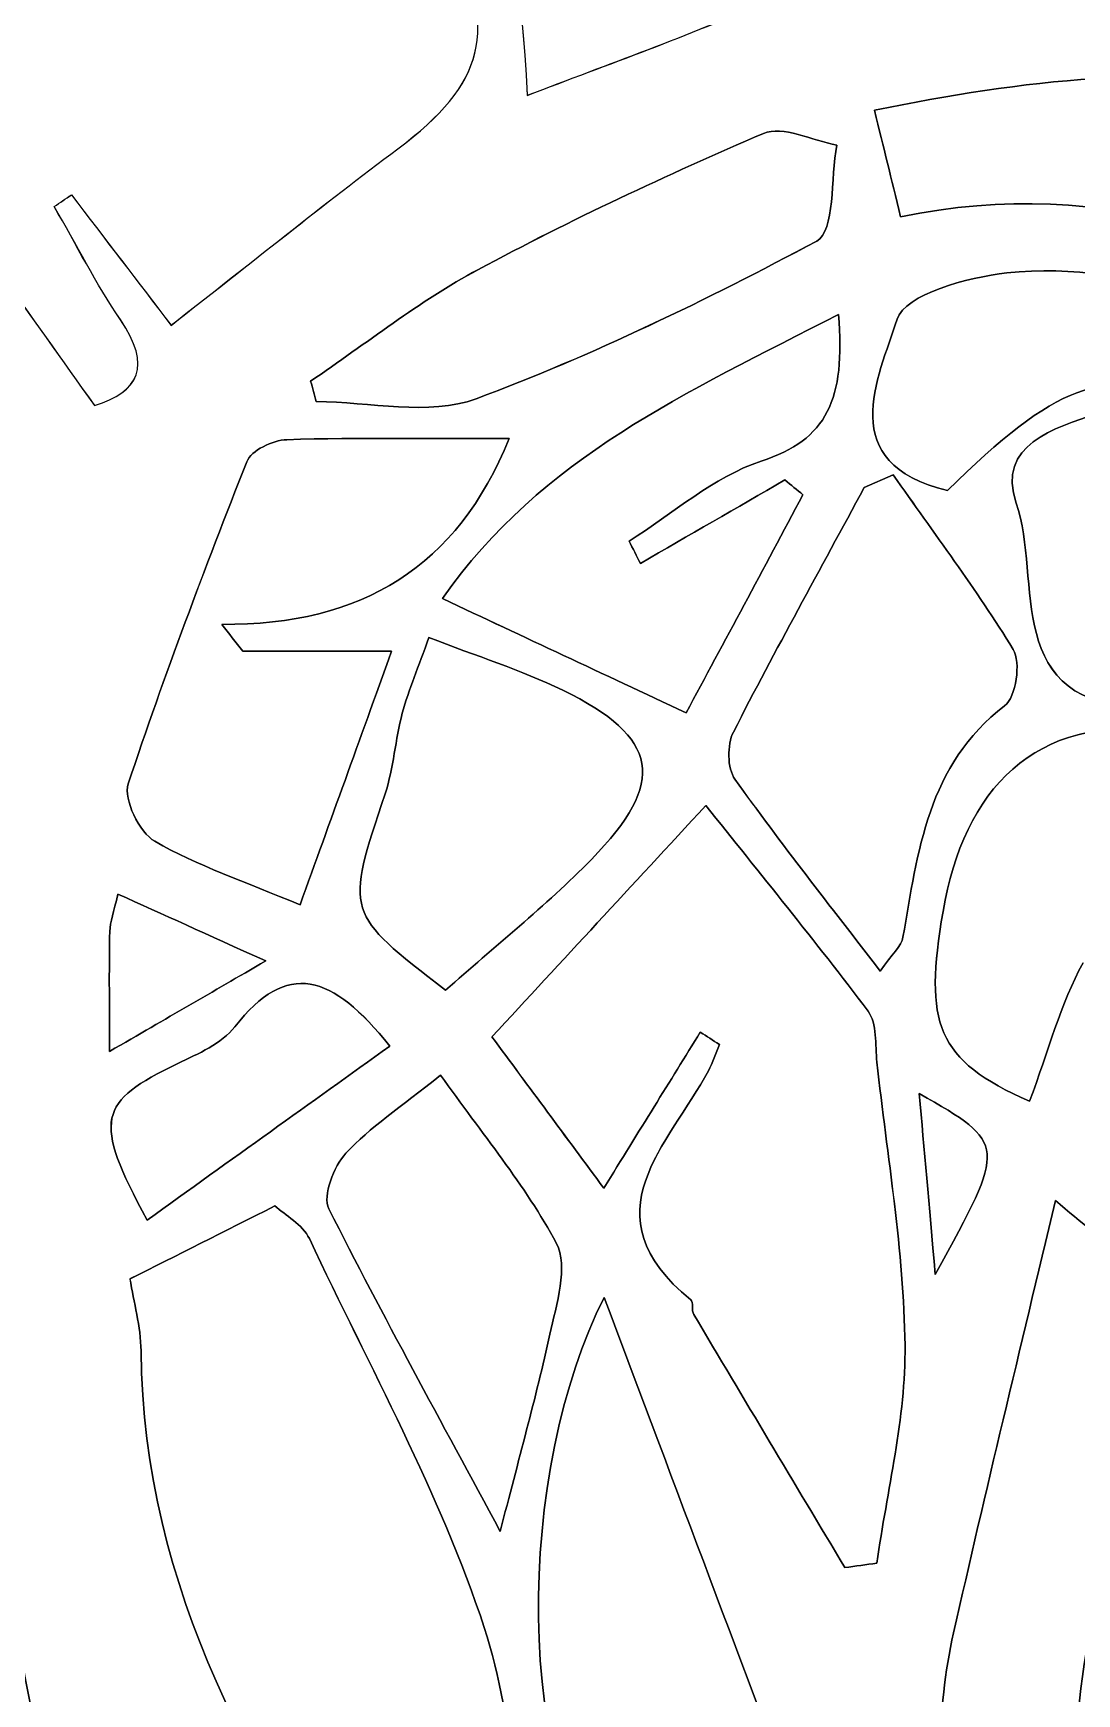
# Model space of a CAD drawing. Extents: x 105 to 524, y 66 to 486.
# Drawn here: x 282.43 to 309.59, y 361.37 to 404.59 of the extents above; entities that cross this region are included whole.
import ezdxf

# ---------------------------------------------------------------- set-up
doc = ezdxf.new("R2010")
doc.units = 0
doc.layers.add('tree', color=7, linetype='CONTINUOUS')

msp = doc.modelspace()

# ---------------------------------------------------------------- linework, layer by layer
at = {"layer": 'tree', "color": 7}
for p, q in [((305.003256, 399.80937), (305.003256, 399.80937)), ((305.003281, 399.80937), (305.003281, 399.80937)), ((303.387972, 397.269829), (303.387972, 397.269829)), ((303.387996, 397.269794), (303.387996, 397.269794)), ((289.652174, 395.53321), (289.652174, 395.53321)), ((289.652308, 395.533139), (289.652308, 395.533139)), ((304.058197, 392.761611), (304.814436, 393.090823)), ((304.058197, 392.761611), (304.814436, 393.090823)), ((304.814464, 393.090788), (304.058225, 392.761611)), ((304.814464, 393.090788), (304.058225, 392.761611)), ((304.814464, 393.090788), (304.814464, 393.090788)), ((287.885053, 388.502419), (287.885053, 388.502384)), ((287.885053, 388.502384), (291.758642, 388.502384)), ((287.885053, 388.502384), (291.758642, 388.502384)), ((291.758666, 388.502454), (287.885082, 388.502454)), ((291.758666, 388.502454), (287.885082, 388.502454)), ((293.164062, 379.686467), (293.164062, 379.686467)), ((293.164062, 379.686432), (293.164062, 379.686432)), ((284.416997, 378.088102), (284.416983, 378.088102)), ((284.417117, 378.088066), (284.417117, 378.088066)), ((293.032095, 377.47508), (293.032095, 377.47508)), ((293.032148, 377.47508), (293.032148, 377.47508)), ((308.3612, 376.794289), (308.3612, 376.794289)), ((308.361281, 376.794183), (308.361281, 376.794183)), ((297.280517, 374.532596), (297.280517, 374.532596)), ((297.280651, 374.532666), (297.280651, 374.532666)), ((309.032522, 374.211497), (309.032522, 374.211497)), ((309.032522, 374.211497), (309.032522, 374.211497)), ((285.396757, 373.700499), (285.396757, 373.700499)), ((285.396862, 373.700499), (285.396862, 373.700499)), ((305.905694, 372.285366), (305.905694, 372.285366)), ((305.905828, 372.285507), (305.905828, 372.285507))]:
    msp.add_line(p, q, dxfattribs=at)
for points in [[(104.943981, 275.896663), (104.943988, 391.738389), (198.852265, 485.646659), (314.693991, 485.646659)], [(281.764115, 415.13155), (289.442393, 416.797777), (294.760897, 414.440603), (295.289623, 402.970039)], [(281.764116, 415.131038), (289.442394, 416.797243), (294.760897, 414.44037), (295.289626, 402.969801)], [(281.764141, 415.129788), (289.442419, 416.796015), (294.760923, 414.439108), (295.289649, 402.968543)], [(291.91886, 401.579068), (294.19265, 403.281338), (294.539793, 404.610903), (293.29515, 407.317554)], [(291.918863, 401.578763), (294.192385, 403.281021), (294.539793, 404.61057), (293.295151, 407.317222)], [(291.918887, 401.577573), (294.192409, 403.279843), (294.53982, 404.609408), (293.295177, 407.316059)], [(295.289623, 402.970039), (297.433901, 403.792339), (299.487655, 404.518527), (301.470378, 405.403569)], [(295.289626, 402.969801), (297.433901, 403.791808), (299.487657, 404.518283), (301.470381, 405.40305)], [(295.289649, 402.968543), (297.433928, 403.790577), (299.487681, 404.517032), (301.470404, 405.401807)], [(315.714232, 403.048364), (311.930369, 403.837846), (308.17935, 403.360749), (304.326593, 402.580898)], [(315.714232, 403.048364), (311.930369, 403.837846), (308.17935, 403.360749), (304.326593, 402.580898)], [(304.326622, 402.580898), (308.179378, 403.360749), (311.930397, 403.837846), (315.71426, 403.048399)], [(304.326622, 402.580898), (308.179378, 403.360749), (311.930397, 403.837846), (315.71426, 403.048399)], [(304.326593, 402.580898), (304.571463, 401.578374), (304.753578, 400.831897), (305.003256, 399.80937)], [(304.326593, 402.580898), (304.571463, 401.578374), (304.753578, 400.831897), (305.003256, 399.80937)], [(305.003281, 399.80937), (304.753606, 400.831932), (304.571488, 401.57841), (304.326622, 402.580898)], [(305.003281, 399.80937), (304.753606, 400.831932), (304.571488, 401.57841), (304.326622, 402.580898)], [(279.162141, 401.922673), (280.660199, 399.542272), (282.356662, 397.286283), (284.023217, 394.896538)], [(279.162143, 401.922368), (280.6602, 399.541683), (282.356662, 397.285951), (284.02322, 394.896234)], [(279.162168, 401.921178), (280.660225, 399.540509), (282.356689, 397.284788), (284.023244, 394.895043)], [(294.005085, 398.432902), (296.422272, 399.730419), (298.916362, 400.895256), (301.436892, 401.979447)], [(294.005085, 398.432902), (296.422272, 399.730419), (298.916362, 400.895256), (301.436892, 401.979447)], [(301.436758, 401.979377), (298.916496, 400.895185), (296.422138, 399.730348), (294.005219, 398.433078)], [(301.436758, 401.979377), (298.916496, 400.895185), (296.422138, 399.730348), (294.005219, 398.433078)], [(303.342841, 401.675282), (302.700626, 401.792757), (301.936111, 402.194289), (301.436758, 401.979377)], [(303.342841, 401.675283), (302.700626, 401.792758), (301.936111, 402.194289), (301.436758, 401.979377)], [(301.436892, 401.979447), (301.935977, 402.194113), (302.700492, 401.792581), (303.34271, 401.675353)], [(301.436892, 401.979447), (301.935977, 402.194113), (302.700492, 401.792581), (303.34271, 401.675353)], [(286.02036, 396.98593), (288.093874, 398.605169), (289.979931, 400.127494), (291.91886, 401.579068)], [(286.020362, 396.985596), (288.093877, 398.604846), (289.979933, 400.127188), (291.918863, 401.578763)], [(286.020387, 396.984435), (288.093901, 398.603674), (289.979958, 400.125998), (291.918887, 401.577573)], [(303.34271, 401.675353), (303.184091, 400.814893), (303.30292, 399.436731), (302.821192, 399.178815)], [(303.34271, 401.675353), (303.184091, 400.814893), (303.30292, 399.436731), (302.821192, 399.178815)], [(302.821326, 399.178745), (303.302786, 399.436908), (303.184225, 400.814822), (303.342841, 401.675283)], [(302.821326, 399.178745), (303.302786, 399.436907), (303.184225, 400.814822), (303.342841, 401.675282)], [(305.003256, 399.80937), (310.369292, 400.907709), (315.062937, 399.281015), (319.187269, 395.801991)], [(305.003256, 399.80937), (310.369292, 400.907709), (315.062937, 399.281015), (319.187269, 395.801991)], [(319.187294, 395.801991), (315.062965, 399.281015), (310.369317, 400.907744), (305.003281, 399.80937)], [(319.187294, 395.801991), (315.062965, 399.281015), (310.369317, 400.907744), (305.003281, 399.80937)], [(282.979117, 400.076233), (283.128388, 400.177953), (283.277927, 400.279673), (283.427466, 400.381125)], [(282.979118, 400.075929), (283.128392, 400.177635), (283.277927, 400.279094), (283.427466, 400.3808)], [(282.979143, 400.074738), (283.128415, 400.176458), (283.277954, 400.277911), (283.427492, 400.37963)], [(283.427466, 400.381125), (284.295858, 399.243787), (285.164518, 398.106449), (286.02036, 396.98593)], [(283.427466, 400.3808), (284.295861, 399.243479), (285.164519, 398.106124), (286.020362, 396.985596)], [(283.427492, 400.37963), (284.295885, 399.242292), (285.164545, 398.104953), (286.020387, 396.984435)], [(284.703084, 397.132235), (284.06434, 398.070139), (283.549233, 399.091875), (282.979117, 400.076233)], [(284.702818, 397.131646), (284.064343, 398.069541), (283.548967, 399.091291), (282.979118, 400.075929)], [(284.702844, 397.130473), (284.064367, 398.068377), (283.548993, 399.090113), (282.979143, 400.074738)], [(302.821192, 399.178815), (299.953253, 397.641833), (297.003869, 396.210014), (293.958088, 395.073999)], [(302.821192, 399.178815), (299.953253, 397.641833), (297.003869, 396.210014), (293.958088, 395.073999)], [(293.958222, 395.073928), (297.003738, 396.209908), (299.953119, 397.641727), (302.821326, 399.178745)], [(293.958222, 395.073928), (297.003738, 396.209908), (299.953119, 397.641727), (302.821326, 399.178745)], [(289.652174, 395.53321), (291.097892, 396.509557), (292.475786, 397.6122), (294.005085, 398.432902)], [(289.652174, 395.53321), (291.097892, 396.509557), (292.475786, 397.6122), (294.005085, 398.432902)], [(294.005219, 398.433078), (292.47592, 397.612094), (291.098026, 396.509487), (289.652308, 395.533139)], [(294.005219, 398.433078), (292.47592, 397.612094), (291.098026, 396.509487), (289.652308, 395.533139)], [(316.848056, 395.184983), (314.109361, 397.08642), (311.259047, 398.741971), (307.767052, 398.347389)], [(316.848056, 395.184983), (314.109361, 397.08642), (311.259047, 398.741971), (307.767052, 398.347389)], [(307.767133, 398.347283), (311.259128, 398.742147), (314.109174, 397.086314), (316.847869, 395.184877)], [(307.767133, 398.347283), (311.259128, 398.742147), (314.109174, 397.086314), (316.847869, 395.184877)], [(307.767052, 398.347389), (306.741911, 398.231501), (305.123688, 397.795538), (304.914067, 397.141947)], [(307.767052, 398.347389), (306.741911, 398.231501), (305.123688, 397.795538), (304.914067, 397.141947)], [(304.914148, 397.141841), (305.123501, 397.795432), (306.741989, 398.231395), (307.767133, 398.347283)], [(304.914148, 397.141841), (305.123501, 397.795432), (306.741989, 398.231395), (307.767133, 398.347283)], [(284.023217, 394.896538), (285.184545, 395.251889), (285.526348, 395.922812), (284.703084, 397.132235)], [(284.02322, 394.896234), (285.184547, 395.251552), (285.526349, 395.9225), (284.702818, 397.131646)], [(284.023244, 394.895043), (285.184572, 395.250394), (285.526375, 395.921317), (284.702844, 397.130473)], [(303.387972, 397.269829), (299.436945, 395.223436), (295.665366, 393.569472), (293.083421, 389.873384)], [(303.387972, 397.269829), (299.436945, 395.223436), (295.665366, 393.569472), (293.083421, 389.873384)], [(293.083446, 389.873349), (295.665391, 393.569437), (299.436973, 395.223647), (303.387996, 397.269794)], [(293.083446, 389.873349), (295.665391, 393.569437), (299.436973, 395.223647), (303.387996, 397.269794)], [(301.375075, 393.449069), (303.096104, 394.010268), (303.572757, 395.05442), (303.387972, 397.269829)], [(301.375075, 393.449069), (303.096104, 394.010268), (303.572757, 395.05442), (303.387972, 397.269829)], [(303.387996, 397.269794), (303.572785, 395.054384), (303.096129, 394.010198), (301.375099, 393.449034)], [(303.387996, 397.269794), (303.572785, 395.054384), (303.096129, 394.010198), (301.375099, 393.449034)], [(306.227148, 392.6846), (303.279369, 393.408112), (304.414527, 395.582951), (304.914148, 397.141841)], [(306.227148, 392.6846), (303.279369, 393.408112), (304.414527, 395.582951), (304.914148, 397.141841)], [(304.914067, 397.141947), (304.414446, 395.583057), (303.279556, 393.408217), (306.227335, 392.684706)], [(304.914067, 397.141947), (304.414446, 395.583057), (303.279556, 393.408217), (306.227335, 392.684706)], [(312.115503, 394.874644), (310.477789, 396.002369), (308.9832, 395.428364), (306.227148, 392.6846)], [(312.115503, 394.874644), (310.477789, 396.002369), (308.9832, 395.428364), (306.227148, 392.6846)], [(306.227335, 392.684706), (308.983387, 395.428188), (310.477976, 396.002475), (312.115422, 394.874468)], [(306.227335, 392.684706), (308.983387, 395.428188), (310.477976, 396.002475), (312.115422, 394.874468)], [(289.797709, 394.998716), (289.749107, 395.176798), (289.700776, 395.355127), (289.652174, 395.53321)], [(289.797709, 394.998716), (289.749107, 395.176798), (289.700776, 395.355127), (289.652174, 395.53321)], [(289.652308, 395.533139), (289.700642, 395.355057), (289.749241, 395.176692), (289.797575, 394.998646)], [(289.652308, 395.533139), (289.700642, 395.355057), (289.749241, 395.176693), (289.797575, 394.998646)], [(289.797575, 394.998646), (291.19389, 394.998646), (292.732538, 394.616834), (293.958222, 395.073928)], [(289.797575, 394.998646), (291.19389, 394.998646), (292.732538, 394.616834), (293.958222, 395.073928)], [(293.958088, 395.073999), (292.732672, 394.616658), (291.193756, 394.998716), (289.797709, 394.998716)], [(293.958088, 395.073999), (292.732672, 394.616658), (291.193756, 394.998716), (289.797709, 394.998716)], [(308.014938, 392.354894), (307.484343, 393.884961), (309.016315, 394.311858), (310.119695, 394.692293)], [(308.014938, 392.354894), (307.484343, 393.884961), (309.016315, 394.311858), (310.119695, 394.692293)], [(310.119617, 394.692399), (309.016234, 394.311681), (307.48453, 393.885067), (308.014857, 392.354717)], [(310.119617, 394.692399), (309.016234, 394.311681), (307.48453, 393.885067), (308.014857, 392.354717)], [(287.341402, 389.203812), (290.994684, 389.171356), (293.469014, 390.711443), (294.815666, 394.035915)], [(287.341402, 389.203812), (290.994684, 389.171356), (293.469014, 390.711443), (294.815666, 394.035915)], [(294.815906, 394.03588), (293.468989, 390.711443), (290.994659, 389.171215), (287.341642, 389.203777)], [(294.815906, 394.03588), (293.468989, 390.711443), (290.994659, 389.171215), (287.341642, 389.203777)], [(287.987863, 393.433794), (288.102686, 393.726141), (288.66773, 393.998485), (289.031962, 394.009421)], [(287.987863, 393.433794), (288.102686, 393.726141), (288.66773, 393.998485), (289.031962, 394.009421)], [(289.03199, 394.009457), (288.667754, 393.998521), (288.102714, 393.726211), (287.987888, 393.433864)], [(289.03199, 394.009457), (288.667754, 393.998521), (288.102714, 393.726211), (287.987888, 393.433864)], [(289.031962, 394.009421), (290.934574, 394.066289), (292.83986, 394.03588), (294.815906, 394.03588)], [(289.031962, 394.009421), (290.934574, 394.066289), (292.83986, 394.03588), (294.815906, 394.03588)], [(294.815666, 394.035915), (292.839884, 394.035915), (290.934602, 394.066254), (289.03199, 394.009457)], [(294.815666, 394.035915), (292.839884, 394.035915), (290.934602, 394.066254), (289.03199, 394.009457)], [(284.905764, 385.051124), (285.843317, 387.87578), (286.899435, 390.662548), (287.987863, 393.433794)], [(284.905764, 385.051124), (285.843317, 387.87578), (286.899435, 390.662548), (287.987863, 393.433794)], [(287.987888, 393.433864), (286.899195, 390.662583), (285.843345, 387.875851), (284.905789, 385.051194)], [(287.987888, 393.433864), (286.899195, 390.662583), (285.843345, 387.875851), (284.905789, 385.051194)], [(297.939957, 391.368492), (299.078586, 392.082126), (300.13577, 393.044856), (301.375075, 393.449069)], [(297.939957, 391.368492), (299.078586, 392.082126), (300.13577, 393.044856), (301.375075, 393.449069)], [(301.375099, 393.449034), (300.135798, 393.044821), (299.078611, 392.082091), (297.939982, 391.368456)], [(301.375099, 393.449034), (300.135798, 393.044821), (299.078611, 392.082091), (297.939982, 391.368456)], [(301.995124, 392.960225), (300.740868, 392.237242), (299.486345, 391.514012), (298.231825, 390.790748)], [(301.995124, 392.960225), (300.740868, 392.237242), (299.486345, 391.514012), (298.231825, 390.790748)], [(298.231849, 390.790677), (299.486373, 391.513942), (300.740897, 392.237207), (301.995152, 392.960437)], [(298.231849, 390.790677), (299.486373, 391.513942), (300.740897, 392.237207), (301.995152, 392.960437)], [(302.464036, 392.575239), (302.307823, 392.70365), (302.151605, 392.832096), (301.995124, 392.960225)], [(302.464036, 392.575239), (302.307823, 392.70365), (302.151605, 392.832096), (301.995124, 392.960225)], [(301.995152, 392.960437), (302.151634, 392.832026), (302.307847, 392.703614), (302.464061, 392.57545)], [(301.995152, 392.960437), (302.151634, 392.832026), (302.307847, 392.703614), (302.464061, 392.57545)], [(304.814436, 393.090823), (305.868416, 391.586367), (306.974469, 390.113696), (307.934723, 388.551596)], [(304.814436, 393.090823), (305.868416, 391.586367), (306.974469, 390.113696), (307.934723, 388.551596)], [(307.93448, 388.551561), (306.974498, 390.113696), (305.868444, 391.586332), (304.814464, 393.090788)], [(307.93448, 388.551561), (306.974498, 390.113696), (305.868444, 391.586332), (304.814464, 393.090788)], [(299.424393, 386.900032), (300.411617, 388.743261), (301.437827, 390.659408), (302.464036, 392.575239)], [(299.424393, 386.900032), (300.411617, 388.743261), (301.437827, 390.659408), (302.464036, 392.575239)], [(302.464061, 392.57545), (301.437851, 390.659338), (300.411642, 388.743225), (299.424422, 386.899997)], [(302.464061, 392.57545), (301.437851, 390.659338), (300.411642, 388.743225), (299.424422, 386.899997)], [(300.654325, 386.400534), (301.748359, 388.541472), (302.915295, 390.645544), (304.058197, 392.761611)], [(300.654325, 386.400534), (301.748359, 388.541472), (302.915295, 390.645544), (304.058197, 392.761611)], [(304.058225, 392.761611), (302.915324, 390.645509), (301.748388, 388.541683), (300.65435, 386.400499)], [(304.058225, 392.761611), (302.915324, 390.645509), (301.748388, 388.541683), (300.65435, 386.400499)], [(311.410533, 387.02996), (307.591689, 387.07187), (308.702816, 390.369601), (308.014938, 392.354894)], [(311.410533, 387.02996), (307.591689, 387.07187), (308.702816, 390.369601), (308.014938, 392.354894)], [(308.014857, 392.354717), (308.703003, 390.369707), (307.591876, 387.071976), (311.410456, 387.030066)], [(308.014857, 392.354717), (308.703003, 390.369707), (307.591876, 387.071976), (311.410456, 387.030066)], [(298.231825, 390.790748), (298.134624, 390.983223), (298.037423, 391.176016), (297.939957, 391.368492)], [(298.231825, 390.790748), (298.134624, 390.983223), (298.037423, 391.176016), (297.939957, 391.368492)], [(297.939982, 391.368456), (298.037451, 391.175946), (298.134648, 390.98347), (298.231849, 390.790677)], [(297.939982, 391.368456), (298.037451, 391.175946), (298.134648, 390.98347), (298.231849, 390.790677)], [(293.083421, 389.873384), (295.234907, 388.864475), (297.221102, 387.933001), (299.424393, 386.900032)], [(293.083421, 389.873384), (295.234907, 388.864475), (297.221102, 387.933001), (299.424393, 386.900032)], [(299.424422, 386.899997), (297.22113, 387.933212), (295.234935, 388.86444), (293.083446, 389.873349)], [(299.424422, 386.899997), (297.22113, 387.933212), (295.234935, 388.86444), (293.083446, 389.873349)], [(287.885082, 388.502454), (287.703764, 388.736346), (287.522715, 388.96992), (287.341402, 389.203812)], [(287.885082, 388.502454), (287.703764, 388.736346), (287.522715, 388.96992), (287.341402, 389.203812)], [(287.341642, 389.203777), (287.522691, 388.96992), (287.704004, 388.736311), (287.885053, 388.502419)], [(287.341642, 389.203777), (287.522691, 388.96992), (287.704004, 388.736311), (287.885053, 388.502419)], [(291.758642, 388.502384), (290.90093, 386.126284), (290.177534, 384.122859), (289.376704, 381.90424)], [(291.758642, 388.502384), (290.90093, 386.126284), (290.177534, 384.122859), (289.376704, 381.90424)], [(289.376728, 381.904275), (290.177562, 384.122895), (290.900954, 386.126073), (291.758666, 388.502454)], [(289.376728, 381.904275), (290.177562, 384.122895), (290.900954, 386.126073), (291.758666, 388.502454)], [(292.729334, 388.859148), (292.456694, 388.097183), (292.203544, 387.507692), (292.037985, 386.894705)], [(292.729334, 388.859148), (292.456694, 388.097183), (292.203544, 387.507692), (292.037985, 386.894705)], [(292.037985, 386.894634), (292.203544, 387.507903), (292.456694, 388.097113), (292.729334, 388.859078)], [(292.037985, 386.894634), (292.203544, 387.507903), (292.456694, 388.097113), (292.729334, 388.859078)], [(296.21118, 387.490335), (295.126759, 388.017879), (293.962226, 388.380711), (292.729334, 388.859148)], [(296.21118, 387.490335), (295.126759, 388.017879), (293.962226, 388.380711), (292.729334, 388.859148)], [(292.729334, 388.859078), (293.962226, 388.380923), (295.126759, 388.017844), (296.21118, 387.490264)], [(292.729334, 388.859078), (293.962226, 388.380923), (295.126759, 388.017844), (296.21118, 387.490264)], [(307.934723, 388.551596), (308.141137, 388.215752), (308.007889, 387.311477), (307.712283, 387.084817)], [(307.934723, 388.551596), (308.141137, 388.215752), (308.007889, 387.311477), (307.712283, 387.084817)], [(307.712311, 387.084782), (308.007914, 387.311441), (308.141165, 388.215717), (307.93448, 388.551561)], [(307.712311, 387.084782), (308.007914, 387.311441), (308.141165, 388.215717), (307.93448, 388.551561)], [(296.957006, 383.085411), (298.937327, 385.103511), (298.726638, 386.266761), (296.21118, 387.490335)], [(296.957006, 383.085411), (298.937327, 385.103511), (298.726638, 386.266761), (296.21118, 387.490335)], [(296.21118, 387.490264), (298.726638, 386.26669), (298.937327, 385.103476), (296.957006, 383.085375)], [(296.21118, 387.490264), (298.726638, 386.26669), (298.937327, 385.103476), (296.957006, 383.085375)], [(292.037985, 386.894705), (291.851595, 386.205342), (291.815277, 385.471141), (291.590702, 384.797547)], [(292.037985, 386.894705), (291.851595, 386.205342), (291.815277, 385.471141), (291.590702, 384.797547)], [(291.590702, 384.797512), (291.815277, 385.471106), (291.851595, 386.205307), (292.037985, 386.894634)], [(291.590702, 384.797512), (291.815277, 385.471106), (291.851595, 386.205307), (292.037985, 386.894634)], [(307.712283, 387.084817), (305.69885, 385.540321), (305.455316, 383.2854), (305.066248, 381.061983)], [(307.712283, 387.084817), (305.69885, 385.540321), (305.455316, 383.2854), (305.066248, 381.061983)], [(305.066277, 381.061948), (305.455345, 383.285365), (305.69861, 385.540285), (307.712311, 387.084782)], [(305.066277, 381.061948), (305.455345, 383.285365), (305.69861, 385.540285), (307.712311, 387.084782)], [(311.861475, 386.418949), (308.494183, 386.890683), (306.644978, 384.893397), (306.108241, 381.733143)], [(311.861475, 386.418949), (308.494183, 386.890683), (306.644978, 384.893397), (306.108241, 381.733143)], [(306.108319, 381.733319), (306.644791, 384.893573), (308.494264, 386.89086), (311.861288, 386.418843)], [(306.108319, 381.733319), (306.644791, 384.893573), (308.494264, 386.89086), (311.861288, 386.418843)], [(300.69331, 385.172444), (300.490364, 385.456218), (300.486625, 386.072415), (300.654325, 386.400534)], [(300.69331, 385.172444), (300.490364, 385.456218), (300.486625, 386.072415), (300.654325, 386.400534)], [(300.65435, 386.400499), (300.486653, 386.07238), (300.490393, 385.456465), (300.69307, 385.172409)], [(300.65435, 386.400499), (300.486653, 386.07238), (300.490393, 385.456465), (300.69307, 385.172409)], [(285.597113, 383.557639), (285.193624, 383.789379), (284.774114, 384.654954), (284.905764, 385.051124)], [(285.597113, 383.557639), (285.193624, 383.789379), (284.774114, 384.654954), (284.905764, 385.051124)], [(284.905789, 385.051194), (284.774143, 384.654989), (285.193652, 383.789449), (285.597138, 383.557709)], [(284.905789, 385.051194), (284.774143, 384.654989), (285.193652, 383.789449), (285.597138, 383.557709)], [(300.69307, 385.172409), (301.891248, 383.495762), (303.171673, 381.878134), (304.46919, 380.181979)], [(300.69307, 385.172409), (301.891248, 383.495762), (303.171673, 381.878134), (304.46919, 380.181979)], [(304.469161, 380.182014), (303.171648, 381.878134), (301.891224, 383.495797), (300.69331, 385.172444)], [(304.469161, 380.182014), (303.171648, 381.878134), (301.891224, 383.495797), (300.69331, 385.172444)], [(291.590702, 384.797547), (290.554879, 381.691233), (290.539392, 381.696313), (293.164062, 379.686467)], [(291.590702, 384.797547), (290.554879, 381.691233), (290.539392, 381.696313), (293.164062, 379.686467)], [(293.164062, 379.686432), (290.539392, 381.696242), (290.554879, 381.691197), (291.590702, 384.797512)], [(293.164062, 379.686432), (290.539392, 381.696242), (290.554879, 381.691197), (291.590702, 384.797512)], [(299.936831, 384.489466), (297.984284, 382.378197), (296.21038, 380.460462), (294.369451, 378.470125)], [(299.936831, 384.489466), (297.984284, 382.378197), (296.21038, 380.460462), (294.369451, 378.470125)], [(294.369585, 378.470019), (296.210514, 380.460391), (297.98415, 382.378091), (299.936965, 384.489396)], [(294.369585, 378.470019), (296.210514, 380.460391), (297.98415, 382.378091), (299.936965, 384.489396)], [(304.156759, 379.138356), (302.785276, 380.962112), (301.338223, 382.728999), (299.936831, 384.489466)], [(304.156759, 379.138356), (302.785276, 380.962112), (301.338223, 382.728999), (299.936831, 384.489466)], [(299.936965, 384.489396), (301.338089, 382.728929), (302.785141, 380.962041), (304.156893, 379.138568)], [(299.936965, 384.489396), (301.338089, 382.728929), (302.785141, 380.962041), (304.156893, 379.138568)], [(289.376704, 381.90424), (287.929916, 382.515075), (286.699692, 382.925179), (285.597113, 383.557639)], [(289.376704, 381.90424), (287.929916, 382.515075), (286.699692, 382.925179), (285.597113, 383.557639)], [(285.597138, 383.557709), (286.699452, 382.925214), (287.929676, 382.515145), (289.376728, 381.904275)], [(285.597138, 383.557709), (286.699452, 382.925214), (287.929676, 382.515145), (289.376728, 381.904275)], [(293.164062, 379.686467), (294.421525, 380.803785), (295.76497, 381.870373), (296.957006, 383.085411)], [(293.164062, 379.686467), (294.421525, 380.803785), (295.76497, 381.870373), (296.957006, 383.085411)], [(296.957006, 383.085375), (295.76497, 381.870338), (294.421525, 380.80375), (293.164062, 379.686432)], [(296.957006, 383.085375), (295.76497, 381.870338), (294.421525, 380.80375), (293.164062, 379.686432)], [(284.636351, 382.185157), (284.52874, 381.709648), (284.43047, 381.462986), (284.424596, 381.214136)], [(284.636351, 382.185157), (284.52874, 381.709648), (284.43047, 381.462986), (284.424596, 381.214136)], [(284.424744, 381.214171), (284.430636, 381.462986), (284.528884, 381.709683), (284.636235, 382.185192)], [(284.424744, 381.214171), (284.430636, 381.462986), (284.528884, 381.709683), (284.636235, 382.185192)], [(284.636235, 382.185192), (285.820792, 381.649358), (286.911623, 381.155716), (288.482049, 380.445539)], [(284.636235, 382.185192), (285.820792, 381.649358), (286.911623, 381.155716), (288.482049, 380.445539)], [(288.481901, 380.445504), (286.911743, 381.155928), (285.820912, 381.649323), (284.636351, 382.185157)], [(288.481901, 380.445504), (286.911743, 381.155928), (285.820912, 381.649323), (284.636351, 382.185157)], [(306.108241, 381.733143), (305.614229, 378.823079), (305.913839, 377.863806), (308.3612, 376.794289)], [(306.108241, 381.733143), (305.614229, 378.823079), (305.913839, 377.863806), (308.3612, 376.794289)], [(308.361281, 376.794183), (305.913652, 377.863947), (305.61431, 378.822973), (306.108319, 381.733319)], [(308.361281, 376.794183), (305.913652, 377.863947), (305.61431, 378.822973), (306.108319, 381.733319)], [(284.424596, 381.214136), (284.404558, 380.363554), (284.417117, 379.511877), (284.417117, 378.088066)], [(284.424596, 381.214136), (284.404558, 380.363554), (284.417117, 379.511877), (284.417117, 378.088066)], [(284.416983, 378.088102), (284.416983, 379.511913), (284.404707, 380.363554), (284.424744, 381.214171)], [(284.416983, 378.088102), (284.416983, 379.511913), (284.404707, 380.363554), (284.424744, 381.214171)], [(305.066248, 381.061983), (305.025125, 380.826504), (304.779454, 380.626796), (304.469161, 380.182014)], [(305.066248, 381.061983), (305.025125, 380.826504), (304.779454, 380.626796), (304.469161, 380.182014)], [(304.46919, 380.181979), (304.779214, 380.626796), (305.025153, 380.826504), (305.066277, 381.061948)], [(304.46919, 380.181979), (304.779214, 380.626796), (305.025153, 380.826504), (305.066277, 381.061948)], [(288.482049, 380.445539), (287.033391, 379.605328), (285.958583, 378.981935), (284.416997, 378.088102)], [(288.482049, 380.445539), (287.033391, 379.605328), (285.958583, 378.981935), (284.416997, 378.088102)], [(284.417117, 378.088066), (285.958435, 378.981899), (287.033243, 379.605328), (288.481901, 380.445504)], [(284.417117, 378.088066), (285.958435, 378.981899), (287.033243, 379.605328), (288.481901, 380.445504)], [(287.679892, 378.732027), (289.032149, 380.470586), (290.219112, 380.113646), (291.710495, 378.226355)], [(287.679892, 378.732027), (289.032149, 380.470586), (290.219112, 380.113646), (291.710495, 378.226355)], [(291.710332, 378.226355), (290.218954, 380.113646), (289.032255, 380.470586), (287.679998, 378.732027)], [(291.710332, 378.226355), (290.218954, 380.113646), (289.032255, 380.470586), (287.679998, 378.732027)], [(308.3612, 376.794289), (308.856814, 378.104082), (309.163371, 379.328997), (309.752446, 380.398267)], [(308.3612, 376.794289), (308.856814, 378.104083), (309.163371, 379.328998), (309.752446, 380.398267)], [(309.752259, 380.398408), (309.163184, 379.328892), (308.856895, 378.103977), (308.361281, 376.794183)], [(309.752259, 380.398408), (309.163184, 379.328892), (308.856895, 378.103977), (308.361281, 376.794183)], [(304.387476, 377.812265), (304.338344, 378.262409), (304.397354, 378.818775), (304.156759, 379.138356)], [(304.387476, 377.812265), (304.338344, 378.262409), (304.397354, 378.818775), (304.156759, 379.138356)], [(304.156893, 379.138568), (304.397223, 378.818704), (304.33821, 378.262586), (304.387342, 377.812194)], [(304.156893, 379.138568), (304.397223, 378.818704), (304.33821, 378.262586), (304.387342, 377.812194)], [(286.195721, 377.775964), (286.725783, 378.031728), (287.338089, 378.292572), (287.679892, 378.732027)], [(286.195721, 377.775964), (286.725783, 378.031728), (287.338089, 378.292572), (287.679892, 378.732027)], [(287.679998, 378.732027), (287.338195, 378.292572), (286.725889, 378.031728), (286.195826, 377.775964)], [(287.679998, 378.732027), (287.338195, 378.292572), (286.725889, 378.031728), (286.195826, 377.775964)], [(299.791967, 378.591233), (299.00208, 377.314813), (298.212196, 376.038357), (297.280517, 374.532596)], [(299.791967, 378.591233), (299.00208, 377.314813), (298.212196, 376.038357), (297.280517, 374.532596)], [(297.280651, 374.532666), (298.21233, 376.038181), (299.001949, 377.314636), (299.791833, 378.591057)], [(297.280651, 374.532666), (298.21233, 376.038181), (299.001949, 377.314636), (299.791833, 378.591057)], [(299.791833, 378.591057), (299.957127, 378.484518), (300.122421, 378.378014), (300.287715, 378.271229)], [(299.791833, 378.591057), (299.957127, 378.484518), (300.122421, 378.378014), (300.287715, 378.271229)], [(300.287845, 378.271123), (300.122555, 378.377909), (299.957261, 378.484447), (299.791967, 378.591233)], [(300.287845, 378.271123), (300.122555, 378.377909), (299.957261, 378.484447), (299.791967, 378.591233)], [(291.710495, 378.226355), (289.64339, 376.744618), (287.604323, 375.282883), (285.396757, 373.700499)], [(291.710495, 378.226355), (289.64339, 376.744618), (287.604323, 375.282883), (285.396757, 373.700499)], [(285.396862, 373.700499), (287.604161, 375.282883), (289.643227, 376.744618), (291.710332, 378.226355)], [(285.396862, 373.700499), (287.604161, 375.282883), (289.643227, 376.744618), (291.710332, 378.226355)], [(294.369451, 378.470125), (295.331039, 377.169398), (296.295297, 375.865178), (297.280651, 374.532666)], [(294.369451, 378.470125), (295.331039, 377.169398), (296.295297, 375.865178), (297.280651, 374.532666)], [(297.280517, 374.532596), (296.295163, 375.865355), (295.331173, 377.169574), (294.369585, 378.470019)], [(297.280517, 374.532596), (296.295163, 375.865355), (295.331173, 377.169574), (294.369585, 378.470019)], [(300.287715, 378.271229), (300.193449, 378.040794), (300.118949, 377.799741), (300.001721, 377.581336)], [(300.287715, 378.271229), (300.193449, 378.040794), (300.118949, 377.799741), (300.001721, 377.581336)], [(300.001855, 377.581266), (300.118815, 377.799635), (300.193583, 378.040724), (300.287845, 378.271123)], [(300.001855, 377.581266), (300.118815, 377.799635), (300.193583, 378.040724), (300.287845, 378.271123)], [(285.396757, 373.700499), (283.97774, 376.337195), (284.11019, 376.769454), (286.195721, 377.775964)], [(285.396757, 373.700499), (283.97774, 376.337195), (284.11019, 376.769454), (286.195721, 377.775964)], [(286.195826, 377.775964), (284.110296, 376.769454), (283.977849, 376.337195), (285.396862, 373.700499)], [(286.195826, 377.775964), (284.110296, 376.769454), (283.977849, 376.337195), (285.396862, 373.700499)], [(304.387342, 377.812194), (304.65571, 375.355697), (305.090174, 372.90054), (305.119814, 370.440867)], [(304.387342, 377.812194), (304.65571, 375.355697), (305.090174, 372.90054), (305.119814, 370.440867)], [(305.119948, 370.440656), (305.090033, 372.90061), (304.655844, 375.355767), (304.387476, 377.812265)], [(305.119948, 370.440656), (305.090033, 372.90061), (304.655844, 375.355767), (304.387476, 377.812265)], [(290.571382, 375.442268), (291.187431, 376.110535), (291.973575, 376.622345), (293.032095, 377.47508)], [(290.571382, 375.442268), (291.187431, 376.110535), (291.973575, 376.622345), (293.032095, 377.47508)], [(293.032148, 377.47508), (291.973628, 376.622345), (291.187484, 376.110535), (290.571435, 375.442268)], [(293.032148, 377.47508), (291.973628, 376.622345), (291.187484, 376.110535), (290.571435, 375.442268)], [(293.032095, 377.47508), (294.105838, 375.95997), (295.236992, 374.611971), (296.049305, 373.09365)], [(293.032095, 377.47508), (294.105838, 375.95997), (295.236992, 374.611971), (296.049305, 373.09365)], [(296.049358, 373.09365), (295.236777, 374.611971), (294.105891, 375.95997), (293.032148, 377.47508)], [(296.049358, 373.09365), (295.236777, 374.611971), (294.105891, 375.95997), (293.032148, 377.47508)], [(299.543357, 371.627859), (296.816145, 373.839775), (298.974577, 375.664589), (300.001855, 377.581266)], [(299.543357, 371.627859), (296.816145, 373.839775), (298.974577, 375.664589), (300.001855, 377.581266)], [(300.001721, 377.581336), (298.974711, 375.664695), (296.816279, 373.839881), (299.543223, 371.627647)], [(300.001721, 377.581336), (298.974711, 375.664695), (296.816279, 373.839881), (299.543223, 371.627647)], [(305.905694, 372.285366), (305.738798, 374.171845), (305.619968, 375.513177), (305.48859, 376.997313)], [(305.48859, 376.997313), (307.773592, 375.686708), (307.773592, 375.686708), (305.905694, 372.285366)], [(305.905694, 372.285366), (305.738798, 374.171845), (305.619968, 375.513177), (305.48859, 376.997313)], [(305.48859, 376.997313), (307.773592, 375.686708), (307.773592, 375.686708), (305.905694, 372.285366)], [(305.905828, 372.285507), (307.773462, 375.686849), (307.773462, 375.686849), (305.488721, 376.997172)], [(305.488721, 376.997172), (305.620102, 375.513318), (305.738668, 374.171739), (305.905828, 372.285507)], [(305.905828, 372.285507), (307.773462, 375.686849), (307.773462, 375.686849), (305.488721, 376.997172)], [(305.488721, 376.997172), (305.620102, 375.513318), (305.738668, 374.171739), (305.905828, 372.285507)], [(290.125436, 373.997643), (289.956674, 374.333523), (290.252545, 375.096828), (290.571382, 375.442268)], [(290.125436, 373.997643), (289.956674, 374.333523), (290.252545, 375.096828), (290.571382, 375.442268)], [(290.571435, 375.442268), (290.252598, 375.096828), (289.956727, 374.333523), (290.125492, 373.997643)], [(290.571435, 375.442268), (290.252598, 375.096828), (289.956727, 374.333523), (290.125492, 373.997643)], [(306.383284, 362.957181), (307.214559, 366.645014), (308.110188, 370.318136), (309.032522, 374.211497)], [(306.383284, 362.957181), (307.214559, 366.645014), (308.110188, 370.318136), (309.032522, 374.211497)], [(309.032522, 374.211497), (308.110188, 370.318136), (307.214559, 366.645014), (306.383284, 362.957181)], [(309.032522, 374.211497), (308.110188, 370.318136), (307.214559, 366.645014), (306.383284, 362.957181)], [(309.032522, 374.211497), (310.393323, 373.054139), (311.525278, 372.232626), (312.455892, 371.225057)], [(309.032522, 374.211497), (310.393323, 373.054139), (311.525278, 372.232626), (312.455892, 371.225057)], [(312.455892, 371.225057), (311.525278, 372.232626), (310.393323, 373.054139), (309.032522, 374.211497)], [(312.455892, 371.225057), (311.525278, 372.232626), (310.393323, 373.054139), (309.032522, 374.211497)], [(288.7241, 374.07028), (287.388667, 373.396933), (286.177937, 372.78691), (284.951184, 372.168561)], [(288.7241, 374.07028), (287.388667, 373.396933), (286.177937, 372.78691), (284.951184, 372.168561)], [(284.951212, 372.16842), (286.177962, 372.786769), (287.388692, 373.397074), (288.724125, 374.070139)], [(284.951212, 372.16842), (286.177962, 372.786769), (287.388692, 373.397074), (288.724125, 374.070139)], [(289.618127, 373.218604), (289.443488, 373.589444), (288.987128, 373.827851), (288.7241, 374.07028)], [(289.618127, 373.218604), (289.443488, 373.589444), (288.987128, 373.827851), (288.7241, 374.07028)], [(288.724125, 374.070139), (288.987156, 373.827992), (289.443513, 373.589585), (289.618155, 373.218463)], [(288.724125, 374.070139), (288.987156, 373.827992), (289.443513, 373.589585), (289.618155, 373.218463)], [(294.585429, 365.600827), (293.05346, 368.449507), (291.534039, 371.195953), (290.125436, 373.997643)], [(294.585429, 365.600827), (293.05346, 368.449507), (291.534039, 371.195953), (290.125436, 373.997643)], [(290.125492, 373.997643), (291.534092, 371.195953), (293.053512, 368.449507), (294.585482, 365.600827)], [(290.125492, 373.997643), (291.534092, 371.195953), (293.053512, 368.449507), (294.585482, 365.600827)], [(294.170513, 363.099491), (293.013991, 366.592944), (291.19576, 369.869332), (289.618127, 373.218604)], [(294.170513, 363.099491), (293.013991, 366.592944), (291.19576, 369.869332), (289.618127, 373.218604)], [(289.618155, 373.218463), (291.195788, 369.869473), (293.014019, 366.592802), (294.170541, 363.09935)], [(289.618155, 373.218463), (291.195788, 369.869473), (293.014019, 366.592802), (294.170541, 363.09935)], [(296.049305, 373.09365), (296.366276, 372.501478), (296.048599, 371.508055), (295.877068, 370.728734)], [(296.049305, 373.09365), (296.366276, 372.501478), (296.048599, 371.508055), (295.877068, 370.728734)], [(295.877125, 370.728734), (296.048292, 371.508055), (296.366329, 372.501478), (296.049358, 373.09365)], [(295.877125, 370.728734), (296.048292, 371.508055), (296.366329, 372.501478), (296.049358, 373.09365)], [(284.951184, 372.168561), (285.046783, 371.570003), (285.231304, 370.933521), (285.237446, 370.29517)], [(284.951184, 372.168561), (285.046783, 371.570003), (285.231304, 370.933521), (285.237446, 370.29517)], [(285.23747, 370.295311), (285.231332, 370.93338), (285.046808, 371.570144), (284.951212, 372.16842)], [(285.23747, 370.295311), (285.231332, 370.93338), (285.046808, 371.570144), (284.951212, 372.16842)], [(297.802674, 355.902719), (294.828457, 359.140125), (295.024457, 367.265409), (297.291838, 371.683668)], [(297.802674, 355.902719), (294.828457, 359.140125), (295.024457, 367.265409), (297.291838, 371.683668)], [(297.291866, 371.683739), (295.024485, 367.265197), (294.828482, 359.14016), (297.802702, 355.902754)], [(297.291866, 371.683739), (295.024485, 367.265197), (294.828482, 359.14016), (297.802702, 355.902754)], [(297.291838, 371.683668), (299.185104, 366.649494), (300.930702, 362.008279), (302.680839, 357.354822)], [(297.291838, 371.683668), (299.185104, 366.649494), (300.930702, 362.008279), (302.680839, 357.354822)], [(302.680867, 357.354858), (300.93073, 362.008349), (299.185132, 366.649529), (297.291866, 371.683739)], [(302.680867, 357.354858), (300.93073, 362.008349), (299.185132, 366.649529), (297.291866, 371.683739)], [(299.543223, 371.627647), (299.620397, 371.565205), (299.557899, 371.353997), (299.620929, 371.247741)], [(299.543223, 371.627647), (299.620397, 371.565205), (299.557899, 371.353997), (299.620929, 371.247741)], [(299.621063, 371.247952), (299.558043, 371.353927), (299.620358, 371.565099), (299.543357, 371.627859)], [(299.621063, 371.247952), (299.558043, 371.353927), (299.620358, 371.565099), (299.543357, 371.627859)], [(299.620929, 371.247741), (300.92699, 369.048101), (302.241596, 366.853505), (303.554599, 364.657852)], [(299.620929, 371.247741), (300.92699, 369.048101), (302.241596, 366.853505), (303.554599, 364.657852)], [(303.554465, 364.657781), (302.241462, 366.853435), (300.926856, 369.04803), (299.621063, 371.247952)], [(303.554465, 364.657781), (302.241462, 366.853435), (300.926856, 369.04803), (299.621063, 371.247952)], [(295.877068, 370.728734), (295.515238, 369.082814), (295.059414, 367.457426), (294.585429, 365.600827)], [(295.877068, 370.728734), (295.515238, 369.082814), (295.059414, 367.457426), (294.585429, 365.600827)], [(294.585482, 365.600827), (295.059467, 367.457426), (295.515291, 369.082814), (295.877125, 370.728734)], [(294.585482, 365.600827), (295.059467, 367.457426), (295.515291, 369.082814), (295.877125, 370.728734)], [(304.387744, 364.774268), (304.650771, 366.663429), (305.142646, 368.555235), (305.119948, 370.440656)], [(304.387744, 364.774268), (304.650771, 366.663429), (305.142646, 368.555235), (305.119948, 370.440656)], [(305.119814, 370.440867), (305.142498, 368.555164), (304.650637, 366.663358), (304.387878, 364.774445)], [(305.119814, 370.440867), (305.142498, 368.555164), (304.650637, 366.663358), (304.387878, 364.774445)], [(285.21448, 353.656371), (282.029306, 358.809396), (281.825291, 364.472326), (281.175065, 370.042863)], [(285.21448, 353.656371), (282.029306, 358.809396), (281.825291, 364.472326), (281.175065, 370.042863)], [(281.175227, 370.042828), (281.825185, 364.472255), (282.0292, 358.809325), (285.214374, 353.656336)], [(281.175227, 370.042828), (281.825185, 364.472255), (282.0292, 358.809325), (285.214374, 353.656336)], [(285.237446, 370.29517), (285.298328, 364.075027), (288.255456, 358.992805), (291.636898, 354.096884)], [(285.237446, 370.29517), (285.298328, 364.075027), (288.255456, 358.992805), (291.636898, 354.096884)], [(291.636926, 354.096779), (288.255216, 358.992911), (285.298356, 364.074922), (285.23747, 370.295311)], [(291.636926, 354.096779), (288.255216, 358.992911), (285.298356, 364.074922), (285.23747, 370.295311)], [(312.672455, 369.475279), (310.686796, 366.572906), (309.71853, 363.381431), (309.558313, 359.899444)], [(312.672455, 369.475279), (310.686796, 366.572906), (309.71853, 363.381431), (309.558313, 359.899444)], [(309.558313, 359.899444), (309.71853, 363.381431), (310.686796, 366.572906), (312.672455, 369.475279)], [(309.558313, 359.899444), (309.71853, 363.381431), (310.686796, 366.572906), (312.672455, 369.475279)], [(304.387878, 364.774445), (304.110164, 364.735463), (303.832182, 364.696481), (303.554465, 364.657781)], [(304.387878, 364.774445), (304.110164, 364.735463), (303.832182, 364.696481), (303.554465, 364.657781)], [(303.554599, 364.657852), (303.832313, 364.696587), (304.11003, 364.735569), (304.387744, 364.774268)], [(303.554599, 364.657852), (303.832313, 364.696587), (304.11003, 364.735569), (304.387744, 364.774268)], [(295.360415, 354.753686), (294.977488, 357.686998), (295.017811, 360.540229), (294.170513, 363.099491)], [(295.360415, 354.753686), (294.977488, 357.686998), (295.017811, 360.540229), (294.170513, 363.099491)], [(294.170541, 363.09935), (295.017836, 360.540088), (294.977513, 357.686857), (295.360439, 354.753545)], [(294.170541, 363.09935), (295.017836, 360.540088), (294.977513, 357.686857), (295.360439, 354.753545)], [(306.01745, 359.851678), (306.046272, 360.890502), (306.155238, 361.944532), (306.383284, 362.957181)], [(306.01745, 359.851678), (306.046272, 360.890502), (306.155238, 361.944532), (306.383284, 362.957181)], [(306.383284, 362.957181), (306.155238, 361.944532), (306.04629, 360.890502), (306.01745, 359.851678)], [(306.383284, 362.957181), (306.155238, 361.944532), (306.04629, 360.890502), (306.01745, 359.851678)]]:
    msp.add_open_spline(points, degree=3, dxfattribs=at)

doc.saveas('drawing.dxf')
